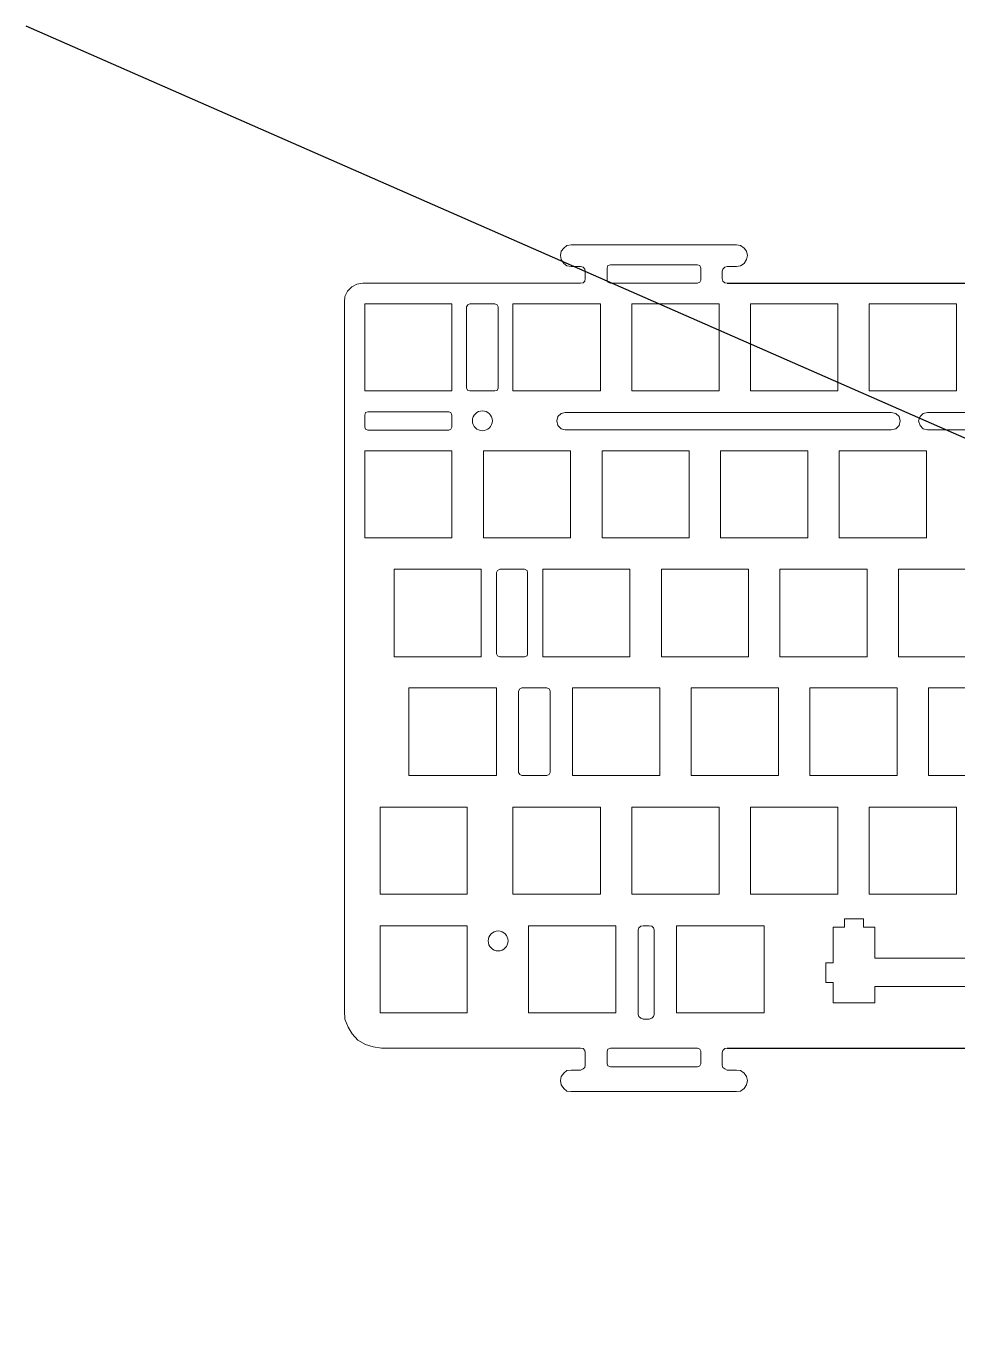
# Model space of a CAD drawing. Header units: millimetres. Extents: x 27 to 881, y 145 to 524.
# Drawn here: x 26.5 to 176.1, y 243.4 to 451.2 of the extents above; entities that cross this region are included whole.
import ezdxf

# ---------------------------------------------------------------- set-up
doc = ezdxf.new("R2010")
doc.units = ezdxf.units.MM
doc.header["$LTSCALE"] = 0.75
doc.styles.get("Standard").update_dxf_attribs({"font": 'arial.ttf'})

msp = doc.modelspace()

# ---------------------------------------------------------------- linework, layer by layer
for p, q in [((26.5, 451.17), (499.81, 243.44)), ((139.12, 409.82), (187.68, 409.82)), ((139.12, 286.99), (187.68, 286.99))]:
    msp.add_line(p, q)
at = {"color": 7, "lineweight": 0}
for points in [[(114.08, 415.98), (113.4, 415.89), (112.9, 415.47), (112.48, 414.97), (112.39, 414.29), (112.48, 413.62), (112.9, 413.03), (113.4, 412.61), (114.08, 412.52)], [(140.63, 415.98), (114.08, 415.98)], [(140.63, 412.52), (141.31, 412.61), (141.9, 413.03), (142.24, 413.62), (142.4, 414.29), (142.24, 414.97), (141.9, 415.47), (141.31, 415.89), (140.63, 415.98)], [(114.08, 412.52), (115.59, 412.52)], [(116.35, 411.76), (116.27, 412.1), (116.02, 412.44), (115.59, 412.52)], [(116.35, 411.76), (116.35, 410.58)], [(120.4, 412.78), (119.98, 412.69), (119.89, 412.27)], [(119.89, 410.33), (119.89, 412.27)], [(120.4, 412.78), (134.39, 412.78)], [(134.9, 412.27), (134.73, 412.69), (134.39, 412.78)], [(134.9, 412.27), (134.9, 410.33)], [(139.12, 412.52), (138.78, 412.44), (138.44, 412.1), (138.36, 411.76)], [(138.36, 410.58), (138.36, 411.76)], [(139.12, 412.52), (140.63, 412.52)], [(80.61, 409.82), (79.68, 409.66), (78.84, 409.23), (78.16, 408.56), (77.74, 407.72), (77.66, 406.79)], [(115.59, 409.82), (80.61, 409.82)], [(115.59, 409.82), (116.02, 409.91), (116.27, 410.16), (116.35, 410.58)], [(119.89, 410.33), (119.98, 409.99), (120.4, 409.82)], [(134.39, 409.82), (120.4, 409.82)], [(134.39, 409.82), (134.73, 409.99), (134.9, 410.33)], [(138.36, 410.58), (138.44, 410.16), (138.78, 409.91), (139.12, 409.82)], [(77.66, 292.98), (77.66, 406.79)], [(80.95, 406.54), (80.95, 392.54)], [(94.94, 406.54), (80.95, 406.54)], [(94.94, 392.54), (94.94, 406.54)], [(97.81, 406.54), (97.47, 406.37), (97.3, 406.03)], [(97.3, 406.03), (97.3, 392.96)], [(101.85, 406.54), (97.81, 406.54)], [(102.36, 406.03), (102.19, 406.37), (101.85, 406.54)], [(102.36, 392.96), (102.36, 406.03)], [(104.72, 406.54), (104.72, 392.54)], [(118.8, 406.54), (104.72, 406.54)], [(118.8, 392.54), (118.8, 406.54)], [(123.86, 406.54), (123.86, 392.54)], [(137.85, 406.54), (123.86, 406.54)], [(137.85, 392.54), (137.85, 406.54)], [(142.91, 406.54), (142.91, 392.54)], [(156.9, 406.54), (142.91, 406.54)], [(156.9, 392.54), (156.9, 406.54)], [(161.96, 406.54), (161.96, 392.54)], [(175.96, 406.54), (161.96, 406.54)], [(175.96, 392.54), (175.96, 406.54)], [(97.3, 392.96), (97.47, 392.63), (97.81, 392.54)], [(101.85, 392.54), (102.19, 392.63), (102.36, 392.96)], [(80.95, 392.54), (94.94, 392.54)], [(97.81, 392.54), (101.85, 392.54)], [(104.72, 392.54), (118.8, 392.54)], [(123.86, 392.54), (137.85, 392.54)], [(142.91, 392.54), (156.9, 392.54)], [(161.96, 392.54), (175.96, 392.54)], [(81.45, 389.17), (81.03, 389.09), (80.95, 388.66)], [(80.95, 388.66), (80.95, 386.73)], [(94.43, 389.17), (81.45, 389.17)], [(94.94, 388.66), (94.77, 389.09), (94.43, 389.17)], [(94.94, 386.73), (94.94, 388.66)], [(113.15, 389.09), (112.48, 388.92), (111.97, 388.41), (111.8, 387.74), (111.97, 386.98), (112.48, 386.47), (113.15, 386.3)], [(165.5, 389.09), (113.15, 389.09)], [(165.5, 386.3), (166.26, 386.47), (166.77, 386.98), (166.94, 387.74), (166.77, 388.41), (166.26, 388.92), (165.5, 389.09)], [(171.32, 389.09), (170.65, 388.92), (170.14, 388.41), (169.89, 387.74), (170.14, 386.98), (170.65, 386.47), (171.32, 386.3)], [(225.44, 389.09), (171.32, 389.09)], [(80.95, 386.73), (81.03, 386.39), (81.45, 386.22)], [(94.43, 386.22), (94.77, 386.39), (94.94, 386.73)], [(81.45, 386.22), (94.43, 386.22)], [(113.15, 386.3), (165.5, 386.3)], [(171.32, 386.3), (225.44, 386.3)], [(80.95, 368.94), (80.95, 382.93)], [(80.95, 382.93), (94.94, 382.93)], [(94.94, 382.93), (94.94, 368.94)], [(100, 368.94), (100, 382.93)], [(100, 382.93), (113.99, 382.93)], [(113.99, 382.93), (113.99, 368.94)], [(119.05, 368.94), (119.05, 382.93)], [(119.05, 382.93), (133.05, 382.93)], [(133.05, 382.93), (133.05, 368.94)], [(138.1, 368.94), (138.1, 382.93)], [(138.1, 382.93), (152.1, 382.93)], [(152.1, 382.93), (152.1, 368.94)], [(157.16, 368.94), (157.16, 382.93)], [(157.16, 382.93), (171.15, 382.93)], [(171.15, 382.93), (171.15, 368.94)], [(94.94, 368.94), (80.95, 368.94)], [(113.99, 368.94), (100, 368.94)], [(133.05, 368.94), (119.05, 368.94)], [(152.1, 368.94), (138.1, 368.94)], [(171.15, 368.94), (157.16, 368.94)], [(85.67, 349.8), (85.67, 363.88)], [(85.67, 363.88), (99.66, 363.88)], [(99.66, 363.88), (99.66, 349.8)], [(102.61, 363.88), (102.27, 363.71), (102.11, 363.37)], [(106.57, 363.88), (102.61, 363.88)], [(107.08, 363.37), (107, 363.71), (106.57, 363.88)], [(109.52, 349.8), (109.52, 363.88)], [(109.52, 363.88), (123.52, 363.88)], [(123.52, 363.88), (123.52, 349.8)], [(128.58, 349.8), (128.58, 363.88)], [(128.58, 363.88), (142.57, 363.88)], [(142.57, 363.88), (142.57, 349.8)], [(147.63, 349.8), (147.63, 363.88)], [(147.63, 363.88), (161.63, 363.88)], [(161.63, 363.88), (161.63, 349.8)], [(166.68, 349.8), (166.68, 363.88)], [(166.68, 363.88), (180.68, 363.88)], [(102.11, 363.37), (102.11, 350.31)], [(107.08, 350.31), (107.08, 363.37)], [(99.66, 349.8), (85.67, 349.8)], [(102.11, 350.31), (102.27, 349.97), (102.61, 349.8)], [(102.61, 349.8), (106.57, 349.8)], [(106.57, 349.8), (107, 349.97), (107.08, 350.31)], [(123.52, 349.8), (109.52, 349.8)], [(142.57, 349.8), (128.58, 349.8)], [(161.63, 349.8), (147.63, 349.8)], [(180.68, 349.8), (166.68, 349.8)], [(88.03, 330.75), (88.03, 344.83)], [(88.03, 344.83), (102.11, 344.83)], [(102.11, 344.83), (102.11, 330.75)], [(106.15, 344.83), (105.82, 344.66), (105.65, 344.32)], [(105.65, 344.32), (105.65, 331.25)], [(110.2, 344.83), (106.15, 344.83)], [(110.71, 344.32), (110.54, 344.66), (110.2, 344.83)], [(110.71, 331.25), (110.71, 344.32)], [(114.33, 330.75), (114.33, 344.83)], [(114.33, 344.83), (128.33, 344.83)], [(128.33, 344.83), (128.33, 330.75)], [(133.38, 330.75), (133.38, 344.83)], [(133.38, 344.83), (147.38, 344.83)], [(147.38, 344.83), (147.38, 330.75)], [(152.44, 330.75), (152.44, 344.83)], [(152.44, 344.83), (166.43, 344.83)], [(166.43, 344.83), (166.43, 330.75)], [(171.49, 330.75), (171.49, 344.83)], [(171.49, 344.83), (185.48, 344.83)], [(102.11, 330.75), (88.03, 330.75)], [(105.65, 331.25), (105.82, 330.92), (106.15, 330.75)], [(106.15, 330.75), (110.2, 330.75)], [(110.2, 330.75), (110.54, 330.91), (110.71, 331.25)], [(128.33, 330.75), (114.33, 330.75)], [(147.38, 330.75), (133.38, 330.75)], [(166.43, 330.75), (152.44, 330.75)], [(185.48, 330.75), (171.49, 330.75)], [(83.39, 311.69), (83.39, 325.69)], [(83.39, 325.69), (97.38, 325.69)], [(97.38, 325.69), (97.38, 311.69)], [(104.72, 311.69), (104.72, 325.69)], [(104.72, 325.69), (118.8, 325.69)], [(118.8, 325.69), (118.8, 311.69)], [(123.86, 311.69), (123.86, 325.69)], [(123.86, 325.69), (137.85, 325.69)], [(137.85, 325.69), (137.85, 311.69)], [(142.91, 311.69), (142.91, 325.69)], [(142.91, 325.69), (156.9, 325.69)], [(156.9, 325.69), (156.9, 311.69)], [(161.96, 311.69), (161.96, 325.69)], [(161.96, 325.69), (175.96, 325.69)], [(175.96, 325.69), (175.96, 311.69)], [(97.38, 311.69), (83.39, 311.69)], [(118.8, 311.69), (104.72, 311.69)], [(137.85, 311.69), (123.86, 311.69)], [(156.9, 311.69), (142.91, 311.69)], [(175.96, 311.69), (161.96, 311.69)], [(158, 306.38), (158, 307.73)], [(158, 307.73), (161.04, 307.73)], [(161.04, 307.73), (161.04, 306.38)], [(83.39, 306.64), (97.38, 306.64)], [(83.39, 292.64), (83.39, 306.63)], [(97.38, 306.63), (97.38, 292.64)], [(107.25, 306.64), (121.24, 306.64)], [(107.25, 292.64), (107.25, 306.63)], [(121.24, 306.63), (121.24, 292.64)], [(125.63, 306.64), (125.29, 306.55), (124.95, 306.3), (124.87, 305.96)], [(124.87, 305.96), (124.87, 292.39)], [(126.64, 306.64), (125.63, 306.64)], [(127.4, 305.96), (127.31, 306.3), (127.06, 306.55), (126.64, 306.64)], [(127.4, 292.39), (127.4, 305.96)], [(131.02, 306.64), (145.1, 306.64)], [(131.02, 292.64), (131.02, 306.63)], [(145.1, 306.63), (145.1, 292.64)], [(156.15, 300.65), (156.15, 306.38)], [(156.15, 306.38), (158, 306.38)], [(161.04, 306.38), (162.89, 306.38)], [(162.89, 306.38), (162.89, 301.41)], [(202.51, 301.41), (162.89, 301.41)], [(154.97, 297.53), (154.97, 300.65)], [(154.97, 300.65), (156.15, 300.65)], [(156.15, 297.53), (154.97, 297.53)], [(156.15, 294.24), (156.15, 297.53)], [(162.89, 296.86), (162.89, 294.24)], [(202.51, 296.86), (162.89, 296.86)], [(77.66, 292.98), (77.74, 291.63), (78.25, 290.36), (78.92, 289.27), (79.85, 288.26), (81.03, 287.58), (82.29, 287.16), (83.64, 286.99)], [(162.89, 294.24), (156.15, 294.24)], [(97.38, 292.64), (83.39, 292.64)], [(121.24, 292.64), (107.25, 292.64)], [(124.87, 292.39), (124.95, 292.05), (125.29, 291.8), (125.63, 291.63)], [(125.63, 291.63), (126.64, 291.63)], [(126.64, 291.63), (127.06, 291.8), (127.31, 292.05), (127.4, 292.39)], [(145.1, 292.64), (131.02, 292.64)], [(83.64, 286.99), (115.59, 286.99)], [(116.35, 286.23), (116.27, 286.57), (116.02, 286.91), (115.59, 286.99)], [(120.4, 286.99), (119.98, 286.82), (119.89, 286.49)], [(120.4, 286.99), (134.39, 286.99)], [(134.9, 286.49), (134.73, 286.82), (134.39, 286.99)], [(139.12, 286.99), (138.78, 286.91), (138.44, 286.57), (138.36, 286.23)], [(116.35, 286.23), (116.35, 284.21)], [(119.89, 284.46), (119.89, 286.49)], [(134.9, 286.49), (134.9, 284.46)], [(138.36, 284.21), (138.36, 286.23)], [(114.08, 283.45), (113.4, 283.37), (112.9, 282.95), (112.48, 282.44), (112.39, 281.77), (112.48, 281.09), (112.9, 280.5), (113.4, 280.08), (114.08, 279.99)], [(115.59, 283.45), (114.08, 283.45)], [(115.59, 283.45), (116.02, 283.62), (116.27, 283.87), (116.35, 284.21)], [(119.89, 284.46), (119.98, 284.13), (120.4, 283.96)], [(134.39, 283.96), (120.4, 283.96)], [(134.39, 283.96), (134.73, 284.13), (134.9, 284.46)], [(138.36, 284.21), (138.44, 283.87), (138.78, 283.62), (139.12, 283.45)], [(140.63, 283.45), (139.12, 283.45)], [(140.63, 279.99), (141.31, 280.08), (141.9, 280.5), (142.24, 281.09), (142.4, 281.77), (142.24, 282.44), (141.9, 282.95), (141.31, 283.37), (140.63, 283.45)], [(114.08, 280), (140.63, 280)]]:
    msp.add_lwpolyline(points, dxfattribs=at)
at = {"color": 8, "lineweight": 0, "true_color": 0x808080}
for centre in [(99.83, 387.74), (102.36, 304.19)]:
    msp.add_circle(centre, 1.6, dxfattribs=at)

# ---------------------------------------------------------------- texts
at = {"color": 3, "true_color": 0x00ff00, "char_height": 2.2488, "attachment_point": 1}
for insert in [(168.49, 292.01), (168.49, 287.94), (168.49, 283.88), (168.49, 279.82), (168.49, 275.71)]:
    msp.add_mtext('{\\fNSimSun|b0|i0|c0;    }', dxfattribs=dict(at, insert=insert))

doc.saveas('drawing.dxf')
